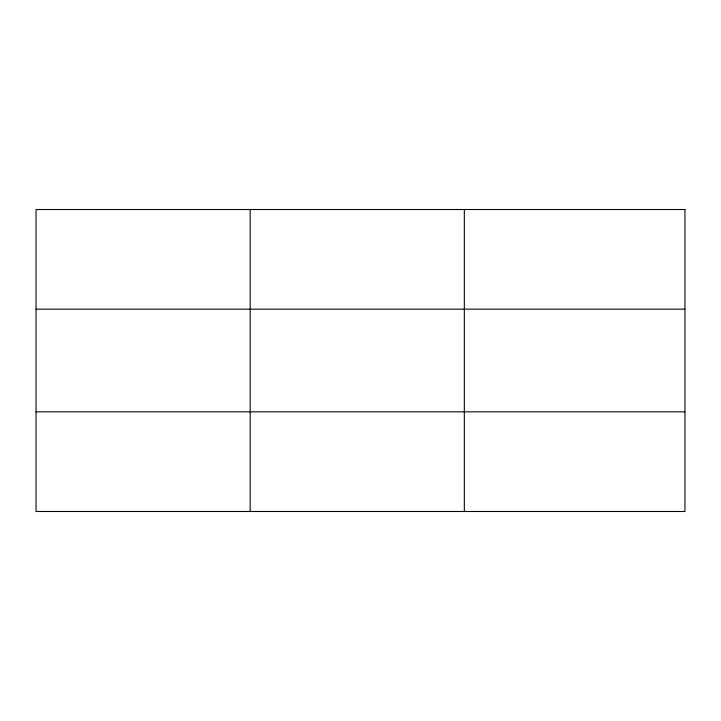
<?xml version="1.0" encoding="UTF-8"?>
<svg xmlns="http://www.w3.org/2000/svg" width="721" height="721" viewBox="0 0 721 721"><rect width="100%" height="100%" fill="white"/><g stroke="black" fill="none" stroke-linecap="round" stroke-linejoin="round"><path stroke-width="1.08" d="M250.187 209.514L250.187 511.486M464.324 209.514L464.324 511.486M36.05 309.165L684.95 309.165M36.05 411.835L684.95 411.835M684.95 209.514L684.95 511.486L36.05 511.486L36.05 209.514L684.95 209.514"/></g></svg>
